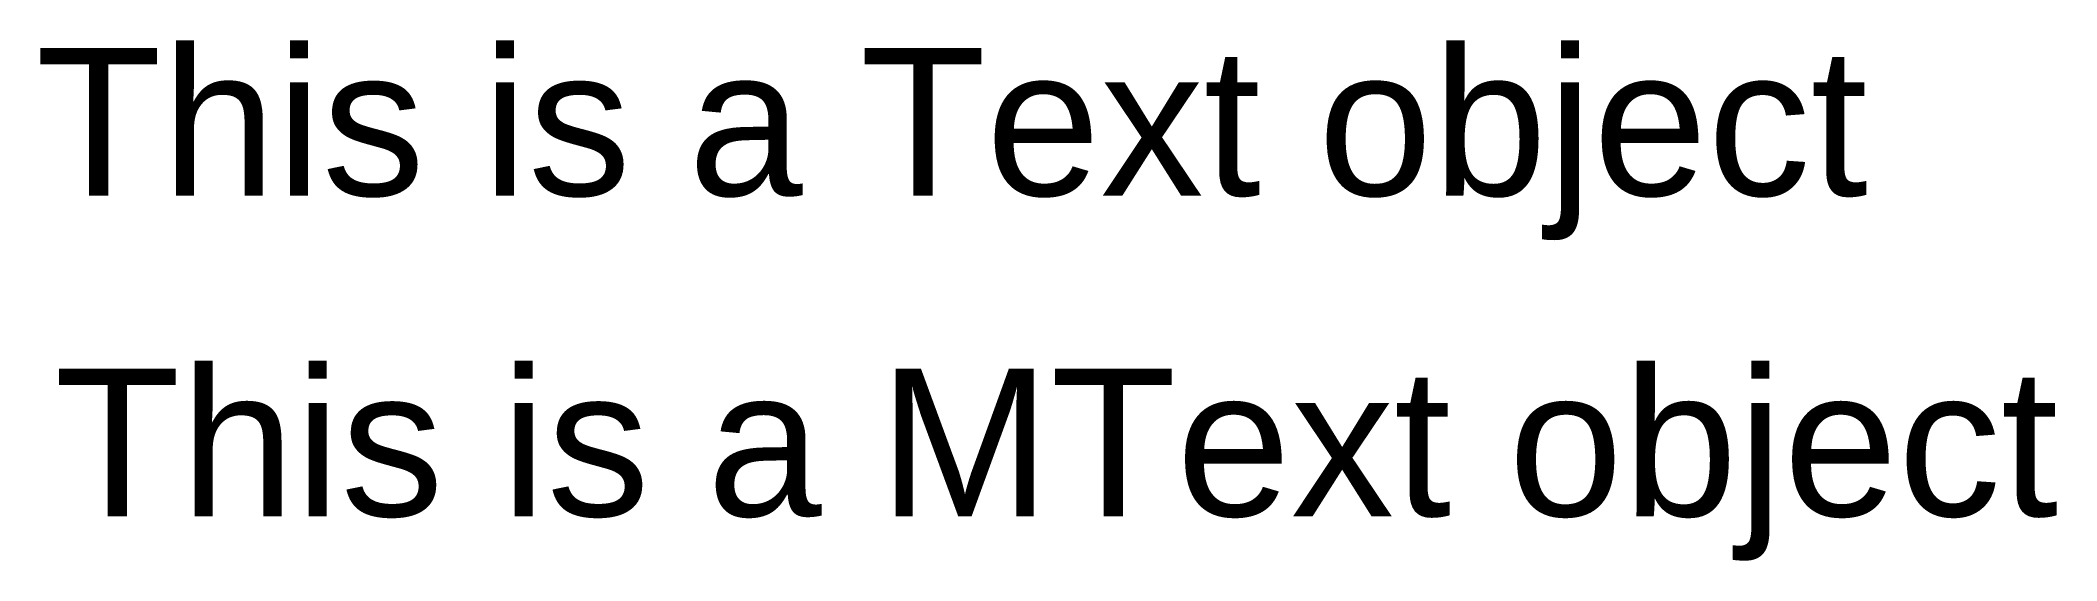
# Model space of a CAD drawing. Header units: inches. Extents: x 11 to 242, y -31 to 28.
import ezdxf

# ---------------------------------------------------------------- set-up
doc = ezdxf.new("R2010")
doc.units = ezdxf.units.IN
doc.header["$MEASUREMENT"] = 0
doc.styles.get("Standard").update_dxf_attribs({"font": 'arial.ttf'})

# ---------------------------------------------------------------- blocks, each defined once
blk = doc.blocks.new('41cd6b80-de7b-49fd-961e-0726ec0b8bcb')
blk.add_text('This is a Text object', height=16.9371).set_placement((0, 0))
at = {"flags": 1}
blk.add_attdef('tag', (10.06, 10.55), '', height=16.94, dxfattribs=at)
blk = doc.blocks.new('07c3da73-9972-4060-b652-71845a993194')
at = {"insert": (0, 0), "char_height": 16.9371, "attachment_point": 1}
blk.add_mtext_dynamic_manual_height_columns('This is a MText object', width=250.3451, gutter_width=84.69, heights=[0], dxfattribs=at)
at = {"flags": 1}
blk.add_attdef('tag', (12.21, -9.31), '', height=16.94, dxfattribs=at)

msp = doc.modelspace()

# ---------------------------------------------------------------- block references
for name, p in [('41cd6b80-de7b-49fd-961e-0726ec0b8bcb', (10.06, 10.55)), ('07c3da73-9972-4060-b652-71845a993194', (12.21, -9.31))]:
    msp.add_blockref(name, p)

doc.saveas('drawing.dxf')
